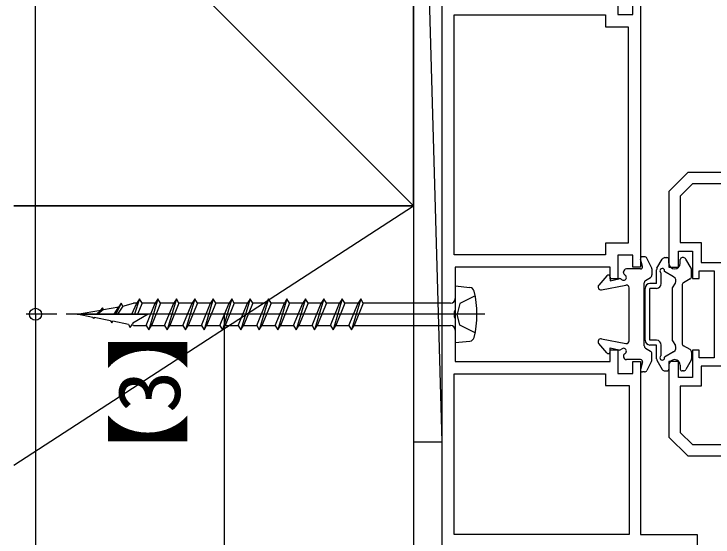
# Model space of a CAD drawing. Units: millimetres, scale not verified. Extents: x -525 to 525, y -808 to 806.
# Drawn here: x -221.9 to -147.9, y -179.5 to -124.1 of the extents above; entities that cross this region are included whole.
import ezdxf
from ezdxf.enums import TextEntityAlignment as Align

# ---------------------------------------------------------------- set-up
doc = ezdxf.new("R2010")
doc.units = ezdxf.units.MM
doc.header["$LTSCALE"] = 4
for name, color, linetype in [('0-3_YKK_11', 7, 'Continuous'), ('0-5_YKK_13', 4, 'Continuous'), ('0-7_YKK_D', 6, 'Continuous'), ('0-9_YSS_K', 3, 'Continuous')]:
    doc.layers.add(name, color=color, linetype=linetype)
doc.styles.add('ＭＳ ゴシック', font='')
doc.styles.get('ＭＳ ゴシック').set_extended_font_data('MS Gothic')

msp = doc.modelspace()

# ---------------------------------------------------------------- linework, layer by layer
at = {"layer": '0-3_YKK_11'}
for points in [[(-176.59, -180.397), (-176.59, -44.397)], [(-157.99, -121.647), (-157.99, -124.147), (-156.39, -124.147), (-156.39, -122.897)], [(-155.59, -122.897), (-155.59, -150.897), (-156.39, -150.897), (-156.39, -149.647), (-157.99, -149.647), (-157.99, -152.147), (-158.79, -152.147), (-158.79, -150.897), (-175.19, -150.897), (-175.19, -155.439), (-175.31, -155.622), (-175.31, -156.172), (-175.19, -156.355), (-175.19, -160.897), (-158.79, -160.897), (-158.79, -159.647), (-157.99, -159.647), (-157.99, -162.147), (-156.39, -162.147), (-156.39, -160.897), (-155.59, -160.897), (-155.59, -179.197), (-149.59, -179.197), (-149.59, -198.897)], [(-141.59, -140.897), (-150.59, -140.897), (-152.59, -142.897), (-152.59, -150.897), (-151.59, -150.897), (-151.59, -149.197), (-150.09, -149.197), (-150.09, -152.097), (-149.39, -152.097), (-149.39, -151.297), (-147.79, -151.297), (-147.79, -155.897), (-147.79, -160.497), (-149.39, -160.497), (-149.39, -159.697), (-150.09, -159.697), (-150.09, -162.597), (-151.59, -162.597), (-151.59, -160.897), (-152.59, -160.897), (-152.59, -168.897), (-150.59, -170.897), (-141.59, -170.897)]]:
    msp.add_lwpolyline(points, dxfattribs=at)
for points in [[(-175.29, -149.597), (-175.29, -124.197), (-159.29, -124.197), (-159.29, -125.447), (-156.89, -125.447), (-156.89, -148.347), (-159.29, -148.347), (-159.29, -149.597)], [(-141.79, -169.697), (-141.79, -142.097), (-150.093, -142.097), (-151.39, -143.394), (-151.39, -148.297), (-149.19, -148.297), (-149.19, -150.397), (-146.89, -150.397), (-146.89, -161.397), (-149.19, -161.397), (-149.19, -163.497), (-151.39, -163.497), (-151.39, -168.4), (-150.093, -169.697)], [(-156.79, -179.197), (-175.29, -179.197), (-175.29, -162.197), (-159.29, -162.197), (-159.29, -163.447), (-156.79, -163.447)]]:
    msp.add_lwpolyline(points, close=True, dxfattribs=at)
at = {"layer": '0-5_YKK_13'}
for p, q in [((-155.396, -150.852), (-155.585, -150.043)), ((-155.176, -149.797), (-155.39, -149.797)), ((-154.422, -150.934), (-154.907, -149.963)), ((-153.85, -151.028), (-153.284, -150.047)), ((-153.85, -151.028), (-153.284, -150.047)), ((-153.024, -149.897), (-152.79, -149.897)), ((-153.024, -149.897), (-152.79, -149.897)), ((-152.59, -150.497), (-152.59, -150.097)), ((-152.59, -150.497), (-152.59, -150.097)), ((-151.39, -150.497), (-151.39, -150.097)), ((-151.39, -150.497), (-151.39, -150.097)), ((-151.056, -149.897), (-151.19, -149.897)), ((-151.056, -149.897), (-151.19, -149.897)), ((-150.23, -151.028), (-150.796, -150.047)), ((-150.23, -151.028), (-150.796, -150.047)), ((-157.39, -151.478), (-157.39, -151.397)), ((-155.59, -151.097), (-157.09, -151.097)), ((-154.39, -151.068), (-154.39, -151.731)), ((-153.89, -152.647), (-153.89, -151.178)), ((-153.89, -152.647), (-153.89, -151.178)), ((-153.39, -152.647), (-153.39, -151.526)), ((-153.39, -152.647), (-153.39, -151.526)), ((-152.089, -151.921), (-153.05, -151.366)), ((-152.089, -151.921), (-153.05, -151.366)), ((-150.19, -151.897), (-150.19, -151.178)), ((-150.19, -151.897), (-150.19, -151.178)), ((-159.14, -151.814), (-160.014, -152.798)), ((-158.79, -151.947), (-158.79, -152.347)), ((-158.79, -152.347), (-157.894, -152.123)), ((-155.049, -152.309), (-154.531, -151.985)), ((-150.34, -152.156), (-151.04, -152.561)), ((-150.34, -152.156), (-151.04, -152.561)), ((-175.19, -152.897), (-175.19, -158.897)), ((-175.19, -152.897), (-173.63, -153.061)), ((-159.734, -153.292), (-157.146, -152.802)), ((-155.19, -159.231), (-155.19, -152.563)), ((-153.89, -152.647), (-154.59, -152.647)), ((-153.89, -152.647), (-154.59, -152.647)), ((-152.19, -153.097), (-151.906, -152.604)), ((-152.19, -153.097), (-151.906, -152.604)), ((-151.19, -152.82), (-151.19, -158.974)), ((-151.19, -152.82), (-151.19, -158.974)), ((-156.79, -158.697), (-156.79, -153.097)), ((-155.09, -158.647), (-155.09, -153.147)), ((-155.09, -158.647), (-155.09, -153.147)), ((-153.89, -153.147), (-154.59, -153.147)), ((-154.59, -158.647), (-154.59, -153.147)), ((-153.89, -153.147), (-154.59, -153.147)), ((-154.59, -158.647), (-154.59, -153.147)), ((-152.19, -158.697), (-152.19, -153.097)), ((-152.19, -158.697), (-152.19, -153.097)), ((-208.59, -154.247), (-209.116, -155.897)), ((-206.64, -154.247), (-207.615, -157.547)), ((-204.69, -154.247), (-205.665, -157.547)), ((-202.74, -154.247), (-203.715, -157.547)), ((-200.79, -154.247), (-201.765, -157.547)), ((-198.84, -154.247), (-199.815, -157.547)), ((-196.89, -154.247), (-197.865, -157.547)), ((-194.94, -154.247), (-195.915, -157.547)), ((-192.99, -154.247), (-193.965, -157.547)), ((-191.04, -154.247), (-192.015, -157.547)), ((-189.09, -154.247), (-190.065, -157.547)), ((-187.14, -154.247), (-188.115, -157.547)), ((-185.19, -154.247), (-186.165, -157.547)), ((-212.49, -155.222), (-213.085, -155.897)), ((-212.386, -155.403), (-212.49, -155.222)), ((-212.386, -155.403), (-210.76, -155.116)), ((-211.279, -155.897), (-210.76, -155.116)), ((-210.54, -154.734), (-211.085, -155.897)), ((-210.361, -155.045), (-210.926, -155.897)), ((-210.361, -155.045), (-209.235, -154.727)), ((-209.408, -155.897), (-208.867, -154.727)), ((-208.867, -154.727), (-209.235, -154.727)), ((-208.313, -154.727), (-208.801, -155.897)), ((-206.917, -154.727), (-208.313, -154.727)), ((-207.892, -157.067), (-206.917, -154.727)), ((-206.363, -154.727), (-207.338, -157.067)), ((-204.967, -154.727), (-206.363, -154.727)), ((-205.942, -157.067), (-204.967, -154.727)), ((-204.413, -154.727), (-205.388, -157.067)), ((-203.017, -154.727), (-204.413, -154.727)), ((-203.992, -157.067), (-203.017, -154.727)), ((-202.463, -154.727), (-203.438, -157.067)), ((-201.067, -154.727), (-202.463, -154.727)), ((-202.042, -157.067), (-201.067, -154.727)), ((-200.513, -154.727), (-201.488, -157.067)), ((-199.117, -154.727), (-200.513, -154.727)), ((-200.092, -157.067), (-199.117, -154.727)), ((-198.563, -154.727), (-199.538, -157.067)), ((-197.167, -154.727), (-198.563, -154.727)), ((-198.142, -157.067), (-197.167, -154.727)), ((-196.613, -154.727), (-197.588, -157.067)), ((-195.217, -154.727), (-196.613, -154.727)), ((-196.192, -157.067), (-195.217, -154.727)), ((-194.663, -154.727), (-195.638, -157.067)), ((-193.267, -154.727), (-194.663, -154.727)), ((-194.242, -157.067), (-193.267, -154.727)), ((-192.713, -154.727), (-193.688, -157.067)), ((-191.317, -154.727), (-192.713, -154.727)), ((-192.292, -157.067), (-191.317, -154.727)), ((-190.763, -154.727), (-191.738, -157.067)), ((-189.367, -154.727), (-190.763, -154.727)), ((-190.342, -157.067), (-189.367, -154.727)), ((-188.813, -154.727), (-189.788, -157.067)), ((-187.417, -154.727), (-188.813, -154.727)), ((-188.392, -157.067), (-187.417, -154.727)), ((-186.863, -154.727), (-187.838, -157.067)), ((-185.467, -154.727), (-186.863, -154.727)), ((-186.442, -157.067), (-185.467, -154.727)), ((-184.913, -154.727), (-185.888, -157.067)), ((-175.69, -154.727), (-184.913, -154.727)), ((-172.048, -155.897), (-216.348, -155.897)), ((-215.19, -155.897), (-212.698, -155.458)), ((-213.525, -156.224), (-215.19, -155.897)), ((-213.185, -155.897), (-212.846, -155.626)), ((-212.386, -155.403), (-213.004, -155.897)), ((-213.525, -156.224), (-213.465, -156.328)), ((-213.396, -156.25), (-213.465, -156.328)), ((-211.643, -156.594), (-213.396, -156.25)), ((-209.761, -156.964), (-211.413, -156.639)), ((-209.235, -157.067), (-209.409, -157.033)), ((-209.292, -156.822), (-209.348, -156.927)), ((-209.235, -157.067), (-207.892, -157.067)), ((-207.338, -157.067), (-205.942, -157.067)), ((-205.388, -157.067), (-203.992, -157.067)), ((-203.438, -157.067), (-202.042, -157.067)), ((-201.488, -157.067), (-200.092, -157.067)), ((-199.538, -157.067), (-198.142, -157.067)), ((-197.588, -157.067), (-196.192, -157.067)), ((-195.638, -157.067), (-194.242, -157.067)), ((-193.688, -157.067), (-192.292, -157.067)), ((-191.738, -157.067), (-190.342, -157.067)), ((-189.788, -157.067), (-188.392, -157.067)), ((-187.838, -157.067), (-186.442, -157.067)), ((-185.888, -157.067), (-175.69, -157.067)), ((-175.19, -158.897), (-173.63, -158.733)), ((-159.734, -158.502), (-157.146, -158.992)), ((-153.89, -158.647), (-154.59, -158.647)), ((-153.89, -158.647), (-154.59, -158.647)), ((-152.19, -158.697), (-151.906, -159.19)), ((-152.19, -158.697), (-151.906, -159.19)), ((-159.14, -159.98), (-160.014, -158.996)), ((-158.79, -159.447), (-157.894, -159.671)), ((-158.79, -159.847), (-158.79, -159.447)), ((-155.049, -159.485), (-154.531, -159.809)), ((-153.89, -159.147), (-154.59, -159.147)), ((-153.89, -159.147), (-154.59, -159.147)), ((-153.89, -160.617), (-153.89, -159.147)), ((-153.89, -160.617), (-153.89, -159.147)), ((-153.39, -160.268), (-153.39, -159.147)), ((-153.39, -160.268), (-153.39, -159.147)), ((-150.34, -159.638), (-151.04, -159.234)), ((-150.34, -159.638), (-151.04, -159.234)), ((-157.39, -160.317), (-157.39, -160.397)), ((-154.39, -160.726), (-154.39, -160.063)), ((-152.089, -159.873), (-153.05, -160.428)), ((-152.089, -159.873), (-153.05, -160.428)), ((-150.19, -159.898), (-150.19, -160.617)), ((-150.19, -159.898), (-150.19, -160.617)), ((-155.59, -160.697), (-157.09, -160.697)), ((-155.396, -160.943), (-155.585, -161.752)), ((-154.422, -160.86), (-154.907, -161.831)), ((-153.85, -160.767), (-153.284, -161.747)), ((-153.85, -160.767), (-153.284, -161.747)), ((-150.23, -160.767), (-150.796, -161.747)), ((-150.23, -160.767), (-150.796, -161.747)), ((-153.024, -161.897), (-152.79, -161.897)), ((-153.024, -161.897), (-152.79, -161.897)), ((-152.59, -161.297), (-152.59, -161.697)), ((-152.59, -161.297), (-152.59, -161.697)), ((-151.39, -161.297), (-151.39, -161.697)), ((-151.39, -161.297), (-151.39, -161.697)), ((-151.056, -161.897), (-151.19, -161.897)), ((-151.056, -161.897), (-151.19, -161.897)), ((-155.176, -161.997), (-155.39, -161.997))]:
    msp.add_line(p, q, dxfattribs=at)
for points in [[(-208.313, -154.727), (-208.59, -154.247), (-208.867, -154.727)], [(-206.363, -154.727), (-206.64, -154.247), (-206.917, -154.727)], [(-204.413, -154.727), (-204.69, -154.247), (-204.967, -154.727)], [(-202.463, -154.727), (-202.74, -154.247), (-203.017, -154.727)], [(-200.513, -154.727), (-200.79, -154.247), (-201.067, -154.727)], [(-198.563, -154.727), (-198.84, -154.247), (-199.117, -154.727)], [(-196.613, -154.727), (-196.89, -154.247), (-197.167, -154.727)], [(-194.663, -154.727), (-194.94, -154.247), (-195.217, -154.727)], [(-192.713, -154.727), (-192.99, -154.247), (-193.267, -154.727)], [(-190.763, -154.727), (-191.04, -154.247), (-191.317, -154.727)], [(-188.813, -154.727), (-189.09, -154.247), (-189.367, -154.727)], [(-186.863, -154.727), (-187.14, -154.247), (-187.417, -154.727)], [(-184.913, -154.727), (-185.19, -154.247), (-185.467, -154.727)], [(-173.082, -153.947), (-174.7, -154.754), (-174.985, -155.899)], [(-210.361, -155.045), (-210.54, -154.734), (-210.76, -155.116)], [(-215.19, -155.897), (-207.69, -155.897), (-209.292, -156.822)], [(-173.083, -157.85), (-174.7, -157.044), (-174.985, -155.899)], [(-211.643, -156.594), (-211.515, -156.816), (-211.413, -156.639)], [(-209.761, -156.964), (-209.565, -157.303), (-209.348, -156.927)], [(-207.892, -157.067), (-207.615, -157.547), (-207.338, -157.067)], [(-205.942, -157.067), (-205.665, -157.547), (-205.388, -157.067)], [(-203.992, -157.067), (-203.715, -157.547), (-203.438, -157.067)], [(-202.042, -157.067), (-201.765, -157.547), (-201.488, -157.067)], [(-200.092, -157.067), (-199.815, -157.547), (-199.538, -157.067)], [(-198.142, -157.067), (-197.865, -157.547), (-197.588, -157.067)], [(-196.192, -157.067), (-195.915, -157.547), (-195.638, -157.067)], [(-194.242, -157.067), (-193.965, -157.547), (-193.688, -157.067)], [(-192.292, -157.067), (-192.015, -157.547), (-191.738, -157.067)], [(-190.342, -157.067), (-190.065, -157.547), (-189.788, -157.067)], [(-188.392, -157.067), (-188.115, -157.547), (-187.838, -157.067)], [(-186.442, -157.067), (-186.165, -157.547), (-185.888, -157.067)]]:
    msp.add_lwpolyline(points, dxfattribs=at)
for centre, radius, start, end in [((-155.39, -149.997), 0.2, 90, 193.18403), ((-155.176, -150.097), 0.3, 26.56505, 90), ((-153.024, -150.197), 0.3, 90, 150), ((-153.024, -150.197), 0.3, 90, 150), ((-152.79, -150.097), 0.2, 0, 90), ((-152.79, -150.097), 0.2, 0, 90), ((-151.19, -150.097), 0.2, 90, 180), ((-151.19, -150.097), 0.2, 90, 180), ((-151.056, -150.197), 0.3, 30, 90), ((-151.056, -150.197), 0.3, 30, 90), ((-155.59, -150.897), 0.2, 270, 13.18403), ((-151.99, -150.497), 0.6, 180, 0), ((-151.99, -150.497), 0.6, 180, 0), ((-157.09, -151.397), 0.3, 90, 180), ((-157.09, -151.478), 0.3, 180, 240), ((-154.69, -151.068), 0.3, 0, 26.56505), ((-153.59, -151.178), 0.3, 150, 180), ((-153.59, -151.178), 0.3, 150, 180), ((-153.29, -151.297), 0.25, 343.95468, 246.42182), ((-153.29, -151.297), 0.25, 343.95468, 246.42182), ((-150.49, -151.178), 0.3, 0, 30), ((-150.49, -151.178), 0.3, 0, 30), ((-158.99, -151.947), 0.2, 360, 138.35142), ((-157.822, -152.414), 0.3, 44.03624, 104.03624), ((-157.39, -151.997), 0.3, 224.03624, 60), ((-154.89, -152.563), 0.3, 122.00538, 180), ((-154.69, -151.731), 0.3, 302.00538, 0), ((-152.339, -152.354), 0.5, 330, 60), ((-152.339, -152.354), 0.5, 330, 60), ((-150.49, -151.897), 0.3, 300, 0), ((-150.49, -151.897), 0.3, 300, 0), ((-173.683, -153.558), 0.5, 14.25208, 84), ((-159.79, -152.997), 0.3, 138.35142, 280.70954), ((-157.09, -153.097), 0.3, 360, 100.70954), ((-154.59, -153.147), 0.5, 90, 180), ((-154.59, -153.147), 0.5, 90, 180), ((-153.89, -152.647), 0.5, 270, 0), ((-153.89, -152.647), 0.5, 270, 0), ((-150.89, -152.82), 0.3, 120, 180), ((-150.89, -152.82), 0.3, 120, 180), ((-182.89, -155.897), 10, 345.74792, 14.25208), ((-175.69, -154.227), 0.5, 270, 0), ((-175.69, -157.567), 0.5, 0, 90), ((-173.683, -158.236), 0.5, 276, 345.74792), ((-159.79, -158.797), 0.3, 79.29046, 221.64858), ((-157.09, -158.697), 0.3, 259.29046, 0), ((-154.59, -158.647), 0.5, 180, 270), ((-154.59, -158.647), 0.5, 180, 270), ((-153.89, -159.147), 0.5, 0, 90), ((-153.89, -159.147), 0.5, 0, 90), ((-150.89, -158.974), 0.3, 180, 240), ((-150.89, -158.974), 0.3, 180, 240), ((-157.822, -159.38), 0.3, 255.96376, 315.96376), ((-157.39, -159.797), 0.3, 300, 135.96376), ((-154.89, -159.231), 0.3, 180, 237.99462), ((-152.339, -159.44), 0.5, 300, 30), ((-152.339, -159.44), 0.5, 300, 30), ((-150.49, -159.898), 0.3, 0, 60), ((-150.49, -159.898), 0.3, 0, 60), ((-158.99, -159.847), 0.2, 221.64858, 0), ((-157.09, -160.317), 0.3, 120, 180), ((-157.09, -160.397), 0.3, 180, 270), ((-154.69, -160.063), 0.3, 0, 57.99462), ((-153.29, -160.497), 0.25, 113.57818, 16.04532), ((-153.29, -160.497), 0.25, 113.57818, 16.04532), ((-155.59, -160.897), 0.2, 346.81597, 90), ((-154.69, -160.726), 0.3, 333.43495, 0), ((-153.59, -160.617), 0.3, 180, 210), ((-153.59, -160.617), 0.3, 180, 210), ((-151.99, -161.297), 0.6, 0, 180), ((-151.99, -161.297), 0.6, 0, 180), ((-150.49, -160.617), 0.3, 330, 0), ((-150.49, -160.617), 0.3, 330, 0), ((-155.39, -161.797), 0.2, 166.81597, 270), ((-155.176, -161.697), 0.3, 270, 333.43495), ((-153.024, -161.597), 0.3, 210, 270), ((-153.024, -161.597), 0.3, 210, 270), ((-152.79, -161.697), 0.2, 270, 0), ((-152.79, -161.697), 0.2, 270, 0), ((-151.19, -161.697), 0.2, 180, 270), ((-151.19, -161.697), 0.2, 180, 270), ((-151.056, -161.597), 0.3, 270, 330), ((-151.056, -161.597), 0.3, 270, 330)]:
    msp.add_arc(centre, radius, start, end, dxfattribs=at)
at = {"layer": '0-7_YKK_D'}
for p, q in [((-219.59, -155.897), (-219.59, -79.897)), ((-217.348, -155.897), (-220.59, -155.897)), ((-217.348, -155.897), (-220.59, -155.897)), ((-199.59, -180.397), (-199.59, -155.78))]:
    msp.add_line(p, q, dxfattribs=at)
msp.add_lwpolyline([(-219.59, -155.897), (-219.59, -183.397), (-219.59, -228.373)], dxfattribs=at)
msp.add_circle((-219.59, -155.897), 0.637, dxfattribs=at)
msp.add_circle((-219.59, -155.897), 0.637, dxfattribs=at)
at = {"layer": '0-9_YSS_K'}
for p, q in [((-179.59, -144.397), (-179.59, -39.397)), ((-176.59, -169.397), (-179.59, -61.397)), ((-221.869, -102.118), (-179.59, -144.397)), ((-179.59, -144.397), (-221.869, -144.397)), ((-221.869, -171.879), (-179.59, -144.397))]:
    msp.add_line(p, q, dxfattribs=at)
for points in [[(-179.59, -144.397), (-179.59, -39.397), (-221.869, -39.397)], [(-221.869, -144.397), (-179.59, -144.397), (-179.59, -183.397), (-221.869, -183.397)]]:
    msp.add_lwpolyline(points, dxfattribs=at)
msp.add_lwpolyline([(-176.59, -169.397), (-176.59, -61.397), (-179.59, -61.397), (-179.59, -169.397)], close=True, dxfattribs=at)

# ---------------------------------------------------------------- texts
at = {"layer": '0-7_YKK_D', "style": 'ＭＳ ゴシック'}
msp.add_text('【3】', height=6.598, rotation=90, dxfattribs=at).set_placement((-202.317, -175.331), align=Align.BOTTOM_LEFT)

doc.saveas('drawing.dxf')
